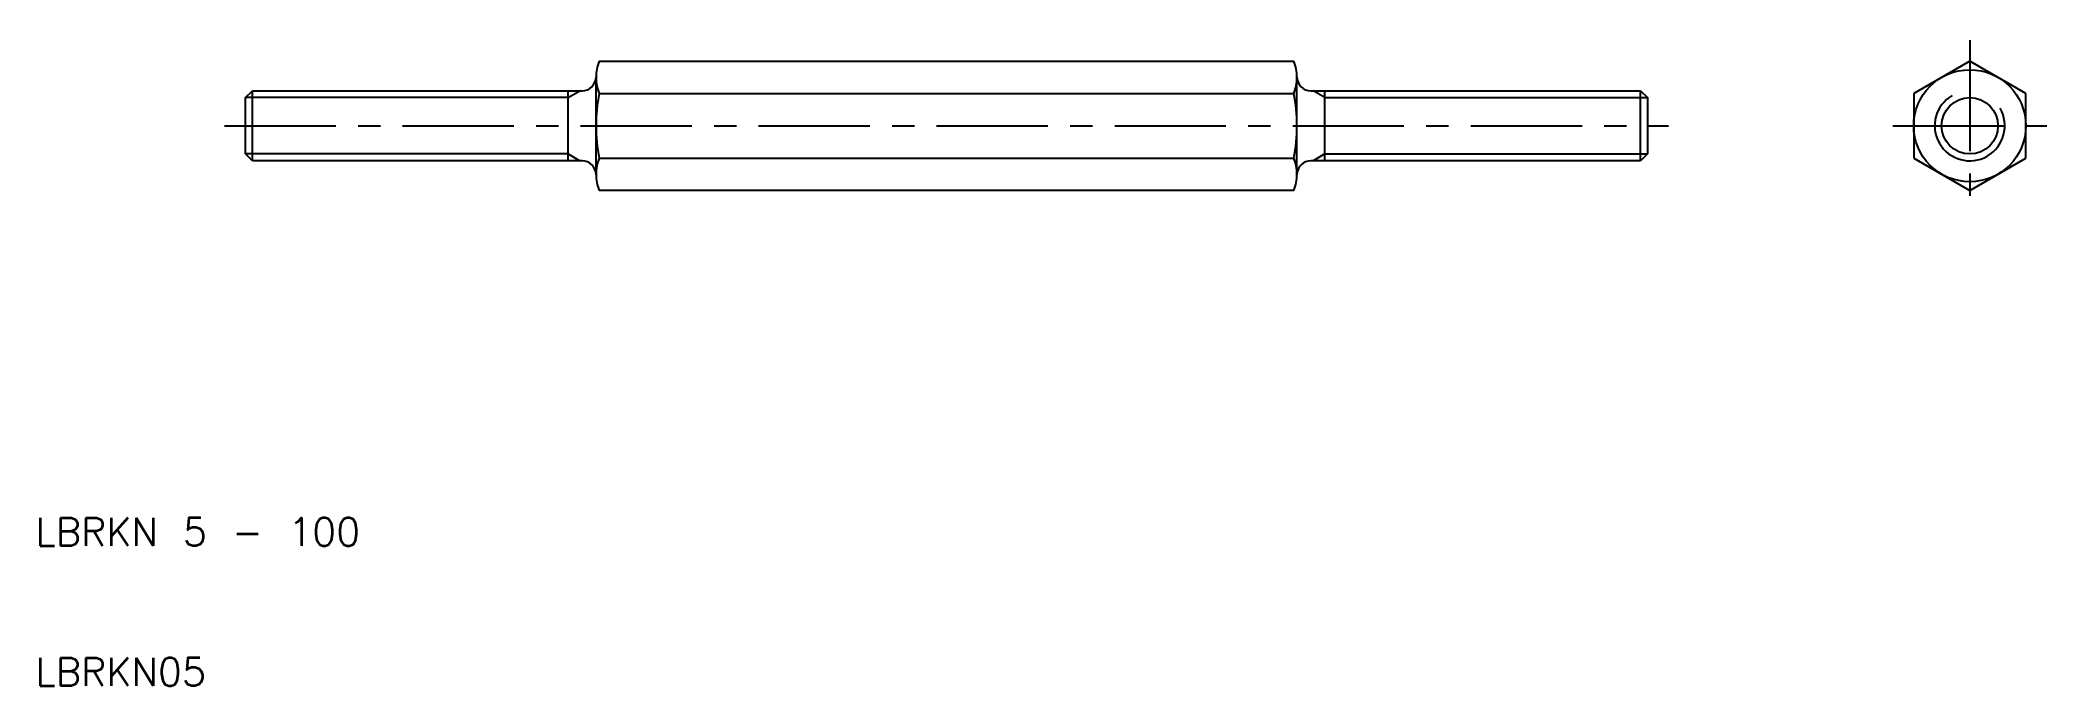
# Model space of a CAD drawing. Extents: x 10 to 154, y 10 to 56.
import ezdxf

# ---------------------------------------------------------------- set-up
doc = ezdxf.new("R2010")
doc.units = 0
doc.header["$LTSCALE"] = 0.25
doc.linetypes.add('CENTER', pattern=[50.8, 31.75, -6.35, 6.35, -6.35])
doc.layers.get('0').update_dxf_attribs({"linetype": 'CONTINUOUS'})
doc.layers.add('CENTER', color=1, linetype='CENTER')
doc.styles.get("Standard").update_dxf_attribs({"font": 'txt.shx', "bigfont": 'extfont.shx'})

msp = doc.modelspace()

# ---------------------------------------------------------------- linework, layer by layer
for p, q in [((50.22, 54.62), (99.78, 54.62)), ((148, 54.62), (144, 52.31)), ((152, 52.31), (148, 54.62)), ((50, 46.5), (50, 53.5)), ((50, 53.5), (50, 53.46)), ((100, 46.5), (100, 53.5)), ((100, 53.46), (100, 53.5)), ((25, 52.01), (25.49, 52.5)), ((25, 47.99), (25, 52.01)), ((25.49, 52.5), (48, 52.5)), ((25.49, 47.5), (25.49, 52.5)), ((48, 47.5), (48, 52.5)), ((48, 52.5), (48.85, 52.5)), ((48.85, 52.5), (49, 52.5)), ((50.22, 52.31), (99.78, 52.31)), ((101, 52.5), (101.15, 52.5)), ((101.15, 52.5), (124.51, 52.5)), ((102, 47.5), (102, 52.5)), ((124.51, 47.5), (124.51, 52.5)), ((124.51, 52.5), (125, 52.01)), ((125, 52.01), (125, 47.99)), ((144, 52.31), (144, 47.69)), ((152, 47.69), (152, 52.31)), ((25.49, 47.5), (25, 47.99)), ((49, 47.5), (25.49, 47.5)), ((50.22, 47.69), (99.78, 47.69)), ((124.51, 47.5), (101, 47.5)), ((125, 47.99), (124.51, 47.5)), ((144, 47.69), (148, 45.38)), ((148, 45.38), (152, 47.69)), ((50, 46.54), (50, 46.5)), ((100, 46.5), (100, 46.54)), ((99.78, 45.38), (50.22, 45.38))]:
    msp.add_line(p, q)
at = {"color": 3}
for p, q in [((48, 52.01), (25, 52.01)), ((48, 52.01), (48.85, 52.5)), ((102, 52.01), (101.15, 52.5)), ((102, 52.01), (125, 52.01)), ((48, 47.99), (25, 47.99)), ((48, 47.99), (48.85, 47.5)), ((102, 47.99), (101.15, 47.5)), ((102, 47.99), (125, 47.99))]:
    msp.add_line(p, q, dxfattribs=at)
for radius in [4, 2.01]:
    msp.add_circle((148, 50), radius)
for centre, radius, start, end in [((53.08, 53.46), 3.08, 158.0126, 180), ((96.92, 53.46), 3.08, 0, 21.9874), ((49, 53.5), 1, 270, 0), ((53.08, 53.46), 3.08, 180, 201.9874), ((96.92, 53.46), 3.08, 338.0126, 0), ((101, 53.5), 1, 180, 270), ((62, 50), 12, 168.9042, 191.0958), ((88, 50), 12, 348.9042, 11.0958), ((49, 46.5), 1, 0, 90), ((53.08, 46.54), 3.08, 158.0126, 180), ((96.92, 46.54), 3.08, 0, 21.9874), ((101, 46.5), 1, 90, 180), ((53.08, 46.54), 3.08, 180, 201.9874), ((96.92, 46.54), 3.08, 338.0126, 0)]:
    msp.add_arc(centre, radius, start, end)
msp.add_arc((148, 50), 2.5, 120, 30, dxfattribs=at)
at = {"layer": 'CENTER', "color": 1, "linetype": 'CENTER'}
for p, q in [((148, 56.12), (148, 43.88)), ((23.5, 50), (126.5, 50)), ((142.5, 50), (153.5, 50))]:
    msp.add_line(p, q, dxfattribs=at)

# ---------------------------------------------------------------- texts
for s, p in [('LBRKN 5 - 100', (10, 20)), ('LBRKN05', (10, 10))]:
    msp.add_text(s, height=2).set_placement(p)

doc.saveas('drawing.dxf')
